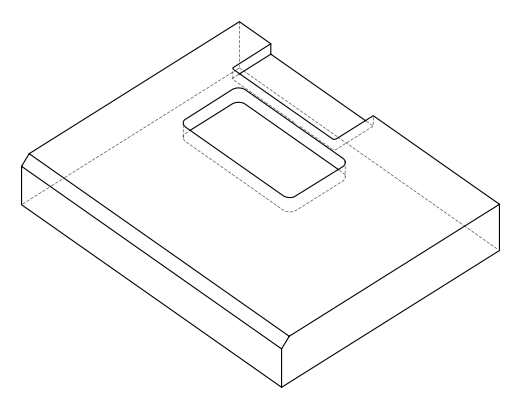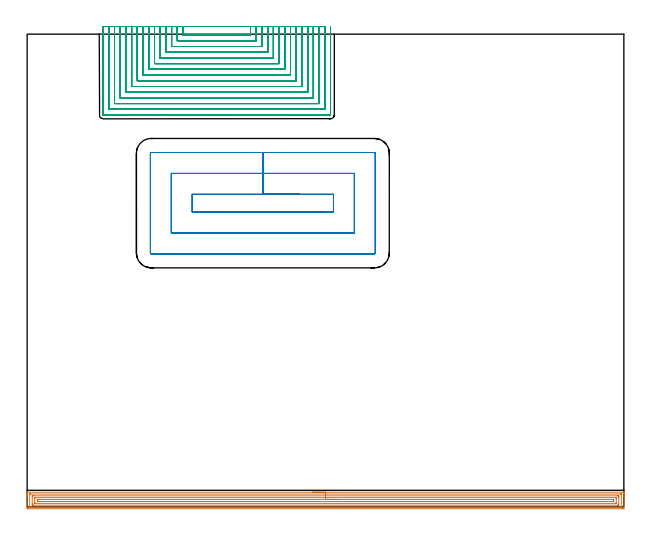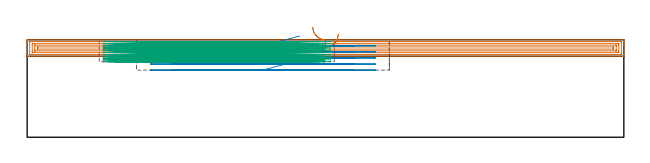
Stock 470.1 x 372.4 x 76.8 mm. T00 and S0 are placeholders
(PLAN: 3 operations, 2 tool changes, 181.2 min)
(1 AREA_MILL | FG_CHAMFER_SURFACE | UGT0205_001 | 19.06 min | 39716 mm3)
(2 MILL_RECTANGULAR_POCKET | POCKET_RECTANGULAR_STRAIGHT | UGT0201_105 | Follow Part, ap 5.5, ae 75% | 12.42 min | 482409 mm3)
(3 MILL_SLOT | SLOT_PARTIAL_RECTANGULAR | UGT0201_014 | Follow Part, ap 1.5, ae 75% | 149.71 min | 213651 mm3)
(TOOL UGT0205_001 | Chamfer Mill 20 x 3 x 45 deg. | D20 FL50 Z2)
(TOOL UGT0201_105 | End Mill 22 mm | D22 FL25 Z2)
(TOOL UGT0201_014 | End mill 6 mm | D6 FL24 Z4)
(OP 1 AREA_MILL)
G17 G21 G94 G90
T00 M6
G54
G17 G0 G90 X225.05 Y11.5 S1061 M3
G43 Z86.8 H0
G94 G1 X225.088 Z85.928 F250.
X225.202 Z85.063
X225.391 Z84.212
X225.653 Z83.38
X225.987 Z82.574
X226.39 Z81.8
X226.858 Z81.064
X227.39 Z80.372
X227.979 Z79.729
X228.622 Z79.139
X229.314 Z78.608
X230.05 Z78.14
X230.824 Z77.737
X231.63 Z77.403
X232.462 Z77.141
X233.314 Z76.952
X234.178 Z76.838
X235.05 Z76.8
X469.932
X470.088 Y11.505 Z76.795
X470.098 Y11.503 Z76.793
X470.1 Y11.49 Z76.78
Y11.361 Z76.653
Y11.222 Z76.521
Y10.912 Z76.212
Y10.254 Z75.549
Y9.049 Z74.346
Y8.503 Z73.797
Y-1.13 Z64.168
X470.097 Y-1.406 Z63.891
X470.09 Y-1.492 Z63.805
X470.002 Y-1.499 Z63.799
X469.486 Y-1.5 Z63.8
X0.614
X0.094 Y-1.495 Z63.803
X0.01 Y-1.492 Z63.806
X0. Y-1.403 Z63.894
Y8.503 Z73.797
Y9.049 Z74.346
Y9.378 Z74.674
Y9.925 Z75.221
Y10.254 Z75.549
Y10.912 Z76.212
Y11.222 Z76.521
X0.003 Y11.363 Z76.655
X0.01 Y11.498 Z76.789
X0.168 Y11.5 Z76.8
X235.05
Y10.086 Z75.386
X467.699 Y10.085 Z75.385
X467.873 Y10.084 Z75.384
X468.049 Y10.08 Z75.38
X468.086 Y10.079 Z75.379
X468.091 Y10.056 Z75.356
X468.095 Y10.026 Z75.326
X468.099 Y9.862 Z75.162
X468.1 Y0.229 Z65.529
X468.098 Y0.098 Z65.398
X468.094 Y-0.006 Z65.294
X468.09 Y-0.071 Z65.229
X468.058 Y-0.079 Z65.221
X467.699 Y-0.084 Z65.216
X467.527 Y-0.085 Z65.215
X2.401
X2.228 Y-0.084 Z65.216
X2.051 Y-0.08 Z65.22
X2.014 Y-0.079 Z65.221
X2.009 Y-0.056 Z65.244
X2.005 Y-0.026 Z65.274
X2.001 Y0.138 Z65.438
X2. Y9.771 Z75.071
X2.002 Y9.902 Z75.202
X2.006 Y10.006 Z75.306
X2.01 Y10.071 Z75.371
X2.042 Y10.079 Z75.379
X2.401 Y10.084 Z75.384
X2.573 Y10.085 Z75.385
X235.05 Y10.086 Z75.386
Y8.672 Z73.972
X465.02 Y8.671 Z73.971
X465.743 Y8.67 Z73.97
X465.913 Y8.668 Z73.968
X466.076 Y8.665 Z73.965
X466.09 Y8.503 Z73.803
X466.097 Y8.323 Z73.623
X466.1 Y7.627 Z72.927
Y7.444 Z72.744
X466.099 Y2.191 Z67.491
X466.09 Y1.497 Z66.797
X466.078 Y1.335 Z66.635
X465.02 Y1.329 Z66.629
X5.08
X4.357 Y1.33 Z66.63
X4.187 Y1.332 Z66.632
X4.024 Y1.335 Z66.635
X4.01 Y1.497 Z66.797
X4.003 Y1.677 Z66.977
X4. Y2.373 Z67.673
Y2.556 Z67.856
X4.001 Y7.809 Z73.109
X4.01 Y8.503 Z73.803
X4.022 Y8.665 Z73.965
X5.08 Y8.671 Z73.971
X235.05 Y8.672 Z73.972
Y7.257 Z72.557
X463.611
X463.962 Y7.256 Z72.556
X464.022 Y7.254 Z72.554
X464.078 Y7.251 Z72.551
X464.09 Y7.172 Z72.472
X464.1 Y6.778 Z72.078
Y6.751 Z72.051
Y3.249 Z68.549
X464.097 Y2.824 Z68.124
X464.094 Y2.772 Z68.072
X464.09 Y2.751 Z68.051
X464.059 Y2.749 Z68.049
X463.922 Y2.745 Z68.045
X463.75 Y2.743 Z68.043
X6.489
X6.138 Y2.744 Z68.044
X6.078 Y2.746 Z68.046
X6.022 Y2.749 Z68.049
X6.01 Y2.828 Z68.128
X6. Y3.222 Z68.522
Y3.249 Z68.549
Y6.751 Z72.051
X6.003 Y7.176 Z72.476
X6.006 Y7.228 Z72.528
X6.01 Y7.249 Z72.549
X6.041 Y7.251 Z72.551
X6.178 Y7.255 Z72.555
X6.35 Y7.257 Z72.557
X235.05
Y5.843 Z71.143
X461.481
X461.884 Y5.839 Z71.139
X462.077 Y5.836 Z71.136
X462.09 Y5.728 Z71.028
X462.098 Y5.238 Z70.538
Y5. Z70.3
X462.093 Y4.368 Z69.668
X462.083 Y4.164 Z69.464
X461.415 Y4.157 Z69.457
X8.619
X8.216 Y4.161 Z69.461
X8.023 Y4.164 Z69.464
X8.01 Y4.272 Z69.572
X8.002 Y4.762 Z70.062
Y5. Z70.3
X8.007 Y5.632 Z70.932
X8.017 Y5.836 Z71.136
X8.685 Y5.843 Z71.143
X235.05
X235.922 Z71.181
X236.786 Z71.295
X237.638 Z71.484
X238.47 Z71.746
X239.276 Z72.08
X240.05 Z72.483
X240.786 Z72.952
X241.478 Z73.483
X242.121 Z74.072
X242.71 Z74.715
X243.242 Z75.407
X243.71 Z76.143
X244.113 Z76.917
X244.447 Z77.723
X244.709 Z78.555
X244.898 Z79.407
X245.012 Z80.272
X245.05 Z81.143
G0 Z86.8
M5
M2
(OP 2 MILL_RECTANGULAR_POCKET)
G17 G21 G94 G90
T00 M6
G54
G17 G0 G90 X214.735 Y246.2 S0 M3
G43 Z86.8 H0
Z79.8
G94 G1 X185.7 Z72.02 F250.
X130.1 F500.
Y232.3
X241.3
Y246.2
X185.7
Y262.7
X113.6
Y215.8
X257.8
Y262.7
X185.7
Y279.2
X97.8
G3 X97.1 Y278.5 R0.7
G1 Y200.
G3 X97.8 Y199.3 R0.7
G1 X273.6
G3 X274.3 Y200. R0.7
G1 Y278.5
G3 X273.6 Y279.2 R0.7
G1 X185.7
X184.7
G0 X214.735 Y246.2 Z75.02
G1 X185.7 Z67.24 F250.
X130.1 F500.
Y232.3
X241.3
Y246.2
X185.7
Y262.7
X113.6
Y215.8
X257.8
Y262.7
X185.7
Y279.2
X97.8
G3 X97.1 Y278.5 R0.7
G1 Y200.
G3 X97.8 Y199.3 R0.7
G1 X273.6
G3 X274.3 Y200. R0.7
G1 Y278.5
G3 X273.6 Y279.2 R0.7
G1 X185.7
X184.7
G0 X214.735 Y246.2 Z70.24
G1 X185.7 Z62.46 F250.
X130.1 F500.
Y232.3
X241.3
Y246.2
X185.7
Y262.7
X113.6
Y215.8
X257.8
Y262.7
X185.7
Y279.2
X97.8
G3 X97.1 Y278.5 R0.7
G1 Y200.
G3 X97.8 Y199.3 R0.7
G1 X273.6
G3 X274.3 Y200. R0.7
G1 Y278.5
G3 X273.6 Y279.2 R0.7
G1 X185.7
X184.7
G0 X214.735 Y246.2 Z65.46
G1 X185.7 Z57.68 F250.
X130.1 F500.
Y232.3
X241.3
Y246.2
X185.7
Y262.7
X113.6
Y215.8
X257.8
Y262.7
X185.7
Y279.2
X97.8
G3 X97.1 Y278.5 R0.7
G1 Y200.
G3 X97.8 Y199.3 R0.7
G1 X273.6
G3 X274.3 Y200. R0.7
G1 Y278.5
G3 X273.6 Y279.2 R0.7
G1 X185.7
X184.7
G0 X214.735 Y246.2 Z60.68
G1 X185.7 Z52.9 F250.
X130.1 F500.
Y232.3
X241.3
Y246.2
X185.7
Y262.7
X113.6
Y215.8
X257.8
Y262.7
X185.7
Y279.2
X97.8
G3 X97.1 Y278.5 R0.7
G1 Y200.
G3 X97.8 Y199.3 R0.7
G1 X273.6
G3 X274.3 Y200. R0.7
G1 Y278.5
G3 X273.6 Y279.2 R0.7
G1 X185.7
X184.7
G0 Z86.8
M5
M2
(OP 3 MILL_SLOT)
G17 G21 G94 G90
T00 M6
G54
G17 G0 G90 X122.8 Y378.4 S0 M3
G43 Z86.8 H0
Z75.358
G94 G1 Y375.4 F250.
Y371.7 F500.
X176.
Y375.4
Y378.4 F250.
X118.3
Y375.4
Y367.2 F500.
X180.5
Y375.4
Y378.4 F250.
X113.8
Y375.4
Y362.7 F500.
X185.
Y375.4
Y378.4 F250.
X109.3
Y375.4
Y358.2 F500.
X189.5
Y375.4
Y378.4 F250.
X104.8
Y375.4
Y353.7 F500.
X194.
Y375.4
Y378.4 F250.
X100.3
Y375.4
Y349.2 F500.
X198.5
Y375.4
Y378.4 F250.
X95.8
Y375.4
Y344.7 F500.
X203.
Y375.4
Y378.4 F250.
X91.3
Y375.4
Y340.2 F500.
X207.5
Y375.4
Y378.4 F250.
X86.8
Y375.4
Y335.7 F500.
X212.
Y375.4
Y378.4 F250.
X82.3
Y375.4
Y331.2 F500.
X216.5
Y375.4
Y378.4 F250.
X77.8
Y375.4
Y326.7 F500.
X221.
Y375.4
Y378.4 F250.
X73.3
Y375.4
Y322.2 F500.
X225.5
Y375.4
Y378.4 F250.
X68.8
Y375.4
Y317.7 F500.
X230.
Y375.4
Y378.4 F250.
X64.3
Y375.4
Y313.2 F500.
X234.5
Y375.4
Y378.4 F250.
X59.8
Y375.4
Y308.9 F500.
G3 X60. Y308.7 R0.2
G1 X238.8
G3 X239. Y308.9 R0.2
G1 Y375.4
Y378.4 F250.
G0 X122.8 Z73.917
G1 Y375.4
Y371.7 F500.
X176.
Y375.4
Y378.4 F250.
X118.3
Y375.4
Y367.2 F500.
X180.5
Y375.4
Y378.4 F250.
X113.8
Y375.4
Y362.7 F500.
X185.
Y375.4
Y378.4 F250.
X109.3
Y375.4
Y358.2 F500.
X189.5
Y375.4
Y378.4 F250.
X104.8
Y375.4
Y353.7 F500.
X194.
Y375.4
Y378.4 F250.
X100.3
Y375.4
Y349.2 F500.
X198.5
Y375.4
Y378.4 F250.
X95.8
Y375.4
Y344.7 F500.
X203.
Y375.4
Y378.4 F250.
X91.3
Y375.4
Y340.2 F500.
X207.5
Y375.4
Y378.4 F250.
X86.8
Y375.4
Y335.7 F500.
X212.
Y375.4
Y378.4 F250.
X82.3
Y375.4
Y331.2 F500.
X216.5
Y375.4
Y378.4 F250.
X77.8
Y375.4
Y326.7 F500.
X221.
Y375.4
Y378.4 F250.
X73.3
Y375.4
Y322.2 F500.
X225.5
Y375.4
Y378.4 F250.
X68.8
Y375.4
Y317.7 F500.
X230.
Y375.4
Y378.4 F250.
X64.3
Y375.4
Y313.2 F500.
X234.5
Y375.4
Y378.4 F250.
X59.8
Y375.4
Y308.9 F500.
G3 X60. Y308.7 R0.2
G1 X238.8
G3 X239. Y308.9 R0.2
G1 Y375.4
Y378.4 F250.
G0 X122.8 Z72.475
G1 Y375.4
Y371.7 F500.
X176.
Y375.4
Y378.4 F250.
X118.3
Y375.4
Y367.2 F500.
X180.5
Y375.4
Y378.4 F250.
X113.8
Y375.4
Y362.7 F500.
X185.
Y375.4
Y378.4 F250.
X109.3
Y375.4
Y358.2 F500.
X189.5
Y375.4
Y378.4 F250.
X104.8
Y375.4
Y353.7 F500.
X194.
Y375.4
Y378.4 F250.
X100.3
Y375.4
Y349.2 F500.
X198.5
Y375.4
Y378.4 F250.
X95.8
Y375.4
Y344.7 F500.
X203.
Y375.4
Y378.4 F250.
X91.3
Y375.4
Y340.2 F500.
X207.5
Y375.4
Y378.4 F250.
X86.8
Y375.4
Y335.7 F500.
X212.
Y375.4
Y378.4 F250.
X82.3
Y375.4
Y331.2 F500.
X216.5
Y375.4
Y378.4 F250.
X77.8
Y375.4
Y326.7 F500.
X221.
Y375.4
Y378.4 F250.
X73.3
Y375.4
Y322.2 F500.
X225.5
Y375.4
Y378.4 F250.
X68.8
Y375.4
Y317.7 F500.
X230.
Y375.4
Y378.4 F250.
X64.3
Y375.4
Y313.2 F500.
X234.5
Y375.4
Y378.4 F250.
X59.8
Y375.4
Y308.9 F500.
G3 X60. Y308.7 R0.2
G1 X238.8
G3 X239. Y308.9 R0.2
G1 Y375.4
Y378.4 F250.
G0 X122.8 Z71.033
G1 Y375.4
Y371.7 F500.
X176.
Y375.4
Y378.4 F250.
X118.3
Y375.4
Y367.2 F500.
X180.5
Y375.4
Y378.4 F250.
X113.8
Y375.4
Y362.7 F500.
X185.
Y375.4
Y378.4 F250.
X109.3
Y375.4
Y358.2 F500.
X189.5
Y375.4
Y378.4 F250.
X104.8
Y375.4
Y353.7 F500.
X194.
Y375.4
Y378.4 F250.
X100.3
Y375.4
Y349.2 F500.
X198.5
Y375.4
Y378.4 F250.
X95.8
Y375.4
Y344.7 F500.
X203.
Y375.4
Y378.4 F250.
X91.3
Y375.4
Y340.2 F500.
X207.5
Y375.4
Y378.4 F250.
X86.8
Y375.4
Y335.7 F500.
X212.
Y375.4
Y378.4 F250.
X82.3
Y375.4
Y331.2 F500.
X216.5
Y375.4
Y378.4 F250.
X77.8
Y375.4
Y326.7 F500.
X221.
Y375.4
Y378.4 F250.
X73.3
Y375.4
Y322.2 F500.
X225.5
Y375.4
Y378.4 F250.
X68.8
Y375.4
Y317.7 F500.
X230.
Y375.4
Y378.4 F250.
X64.3
Y375.4
Y313.2 F500.
X234.5
Y375.4
Y378.4 F250.
X59.8
Y375.4
Y308.9 F500.
G3 X60. Y308.7 R0.2
G1 X238.8
G3 X239. Y308.9 R0.2
G1 Y375.4
Y378.4 F250.
G0 X122.8 Z69.592
G1 Y375.4
Y371.7 F500.
X176.
Y375.4
Y378.4 F250.
X118.3
Y375.4
Y367.2 F500.
X180.5
Y375.4
Y378.4 F250.
X113.8
Y375.4
Y362.7 F500.
X185.
Y375.4
Y378.4 F250.
X109.3
Y375.4
Y358.2 F500.
X189.5
Y375.4
Y378.4 F250.
X104.8
Y375.4
Y353.7 F500.
X194.
Y375.4
Y378.4 F250.
X100.3
Y375.4
Y349.2 F500.
X198.5
Y375.4
Y378.4 F250.
X95.8
Y375.4
Y344.7 F500.
X203.
Y375.4
Y378.4 F250.
X91.3
Y375.4
Y340.2 F500.
X207.5
Y375.4
Y378.4 F250.
X86.8
Y375.4
Y335.7 F500.
X212.
Y375.4
Y378.4 F250.
X82.3
Y375.4
Y331.2 F500.
X216.5
Y375.4
Y378.4 F250.
X77.8
Y375.4
Y326.7 F500.
X221.
Y375.4
Y378.4 F250.
X73.3
Y375.4
Y322.2 F500.
X225.5
Y375.4
Y378.4 F250.
X68.8
Y375.4
Y317.7 F500.
X230.
Y375.4
Y378.4 F250.
X64.3
Y375.4
Y313.2 F500.
X234.5
Y375.4
Y378.4 F250.
X59.8
Y375.4
Y308.9 F500.
G3 X60. Y308.7 R0.2
G1 X238.8
G3 X239. Y308.9 R0.2
G1 Y375.4
Y378.4 F250.
G0 X122.8 Z68.15
G1 Y375.4
Y371.7 F500.
X176.
Y375.4
Y378.4 F250.
X118.3
Y375.4
Y367.2 F500.
X180.5
Y375.4
Y378.4 F250.
X113.8
Y375.4
Y362.7 F500.
X185.
Y375.4
Y378.4 F250.
X109.3
Y375.4
Y358.2 F500.
X189.5
Y375.4
Y378.4 F250.
X104.8
Y375.4
Y353.7 F500.
X194.
Y375.4
Y378.4 F250.
X100.3
Y375.4
Y349.2 F500.
X198.5
Y375.4
Y378.4 F250.
X95.8
Y375.4
Y344.7 F500.
X203.
Y375.4
Y378.4 F250.
X91.3
Y375.4
Y340.2 F500.
X207.5
Y375.4
Y378.4 F250.
X86.8
Y375.4
Y335.7 F500.
X212.
Y375.4
Y378.4 F250.
X82.3
Y375.4
Y331.2 F500.
X216.5
Y375.4
Y378.4 F250.
X77.8
Y375.4
Y326.7 F500.
X221.
Y375.4
Y378.4 F250.
X73.3
Y375.4
Y322.2 F500.
X225.5
Y375.4
Y378.4 F250.
X68.8
Y375.4
Y317.7 F500.
X230.
Y375.4
Y378.4 F250.
X64.3
Y375.4
Y313.2 F500.
X234.5
Y375.4
Y378.4 F250.
X59.8
Y375.4
Y308.9 F500.
G3 X60. Y308.7 R0.2
G1 X238.8
G3 X239. Y308.9 R0.2
G1 Y375.4
Y378.4 F250.
G0 X122.8 Z66.708
G1 Y375.4
Y371.7 F500.
X176.
Y375.4
Y378.4 F250.
X118.3
Y375.4
Y367.2 F500.
X180.5
Y375.4
Y378.4 F250.
X113.8
Y375.4
Y362.7 F500.
X185.
Y375.4
Y378.4 F250.
X109.3
Y375.4
Y358.2 F500.
X189.5
Y375.4
Y378.4 F250.
X104.8
Y375.4
Y353.7 F500.
X194.
Y375.4
Y378.4 F250.
X100.3
Y375.4
Y349.2 F500.
X198.5
Y375.4
Y378.4 F250.
X95.8
Y375.4
Y344.7 F500.
X203.
Y375.4
Y378.4 F250.
X91.3
Y375.4
Y340.2 F500.
X207.5
Y375.4
Y378.4 F250.
X86.8
Y375.4
Y335.7 F500.
X212.
Y375.4
Y378.4 F250.
X82.3
Y375.4
Y331.2 F500.
X216.5
Y375.4
Y378.4 F250.
X77.8
Y375.4
Y326.7 F500.
X221.
Y375.4
Y378.4 F250.
X73.3
Y375.4
Y322.2 F500.
X225.5
Y375.4
Y378.4 F250.
X68.8
Y375.4
Y317.7 F500.
X230.
Y375.4
Y378.4 F250.
X64.3
Y375.4
Y313.2 F500.
X234.5
Y375.4
Y378.4 F250.
X59.8
Y375.4
Y308.9 F500.
G3 X60. Y308.7 R0.2
G1 X238.8
G3 X239. Y308.9 R0.2
G1 Y375.4
Y378.4 F250.
G0 X122.8 Z65.267
G1 Y375.4
Y371.7 F500.
X176.
Y375.4
Y378.4 F250.
X118.3
Y375.4
Y367.2 F500.
X180.5
Y375.4
Y378.4 F250.
X113.8
Y375.4
Y362.7 F500.
X185.
Y375.4
Y378.4 F250.
X109.3
Y375.4
Y358.2 F500.
X189.5
Y375.4
Y378.4 F250.
X104.8
Y375.4
Y353.7 F500.
X194.
Y375.4
Y378.4 F250.
X100.3
Y375.4
Y349.2 F500.
X198.5
Y375.4
Y378.4 F250.
X95.8
Y375.4
Y344.7 F500.
X203.
Y375.4
Y378.4 F250.
X91.3
Y375.4
Y340.2 F500.
X207.5
Y375.4
Y378.4 F250.
X86.8
Y375.4
Y335.7 F500.
X212.
Y375.4
Y378.4 F250.
X82.3
Y375.4
Y331.2 F500.
X216.5
Y375.4
Y378.4 F250.
X77.8
Y375.4
Y326.7 F500.
X221.
Y375.4
Y378.4 F250.
X73.3
Y375.4
Y322.2 F500.
X225.5
Y375.4
Y378.4 F250.
X68.8
Y375.4
Y317.7 F500.
X230.
Y375.4
Y378.4 F250.
X64.3
Y375.4
Y313.2 F500.
X234.5
Y375.4
Y378.4 F250.
X59.8
Y375.4
Y308.9 F500.
G3 X60. Y308.7 R0.2
G1 X238.8
G3 X239. Y308.9 R0.2
G1 Y375.4
Y378.4 F250.
G0 X122.8 Z63.825
G1 Y375.4
Y371.7 F500.
X176.
Y375.4
Y378.4 F250.
X118.3
Y375.4
Y367.2 F500.
X180.5
Y375.4
Y378.4 F250.
X113.8
Y375.4
Y362.7 F500.
X185.
Y375.4
Y378.4 F250.
X109.3
Y375.4
Y358.2 F500.
X189.5
Y375.4
Y378.4 F250.
X104.8
Y375.4
Y353.7 F500.
X194.
Y375.4
Y378.4 F250.
X100.3
Y375.4
Y349.2 F500.
X198.5
Y375.4
Y378.4 F250.
X95.8
Y375.4
Y344.7 F500.
X203.
Y375.4
Y378.4 F250.
X91.3
Y375.4
Y340.2 F500.
X207.5
Y375.4
Y378.4 F250.
X86.8
Y375.4
Y335.7 F500.
X212.
Y375.4
Y378.4 F250.
X82.3
Y375.4
Y331.2 F500.
X216.5
Y375.4
Y378.4 F250.
X77.8
Y375.4
Y326.7 F500.
X221.
Y375.4
Y378.4 F250.
X73.3
Y375.4
Y322.2 F500.
X225.5
Y375.4
Y378.4 F250.
X68.8
Y375.4
Y317.7 F500.
X230.
Y375.4
Y378.4 F250.
X64.3
Y375.4
Y313.2 F500.
X234.5
Y375.4
Y378.4 F250.
X59.8
Y375.4
Y308.9 F500.
G3 X60. Y308.7 R0.2
G1 X238.8
G3 X239. Y308.9 R0.2
G1 Y375.4
Y378.4 F250.
G0 X122.8 Z62.383
G1 Y375.4
Y371.7 F500.
X176.
Y375.4
Y378.4 F250.
X118.3
Y375.4
Y367.2 F500.
X180.5
Y375.4
Y378.4 F250.
X113.8
Y375.4
Y362.7 F500.
X185.
Y375.4
Y378.4 F250.
X109.3
Y375.4
Y358.2 F500.
X189.5
Y375.4
Y378.4 F250.
X104.8
Y375.4
Y353.7 F500.
X194.
Y375.4
Y378.4 F250.
X100.3
Y375.4
Y349.2 F500.
X198.5
Y375.4
Y378.4 F250.
X95.8
Y375.4
Y344.7 F500.
X203.
Y375.4
Y378.4 F250.
X91.3
Y375.4
Y340.2 F500.
X207.5
Y375.4
Y378.4 F250.
X86.8
Y375.4
Y335.7 F500.
X212.
Y375.4
Y378.4 F250.
X82.3
Y375.4
Y331.2 F500.
X216.5
Y375.4
Y378.4 F250.
X77.8
Y375.4
Y326.7 F500.
X221.
Y375.4
Y378.4 F250.
X73.3
Y375.4
Y322.2 F500.
X225.5
Y375.4
Y378.4 F250.
X68.8
Y375.4
Y317.7 F500.
X230.
Y375.4
Y378.4 F250.
X64.3
Y375.4
Y313.2 F500.
X234.5
Y375.4
Y378.4 F250.
X59.8
Y375.4
Y308.9 F500.
G3 X60. Y308.7 R0.2
G1 X238.8
G3 X239. Y308.9 R0.2
G1 Y375.4
Y378.4 F250.
G0 X122.8 Z60.942
G1 Y375.4
Y371.7 F500.
X176.
Y375.4
Y378.4 F250.
X118.3
Y375.4
Y367.2 F500.
X180.5
Y375.4
Y378.4 F250.
X113.8
Y375.4
Y362.7 F500.
X185.
Y375.4
Y378.4 F250.
X109.3
Y375.4
Y358.2 F500.
X189.5
Y375.4
Y378.4 F250.
X104.8
Y375.4
Y353.7 F500.
X194.
Y375.4
Y378.4 F250.
X100.3
Y375.4
Y349.2 F500.
X198.5
Y375.4
Y378.4 F250.
X95.8
Y375.4
Y344.7 F500.
X203.
Y375.4
Y378.4 F250.
X91.3
Y375.4
Y340.2 F500.
X207.5
Y375.4
Y378.4 F250.
X86.8
Y375.4
Y335.7 F500.
X212.
Y375.4
Y378.4 F250.
X82.3
Y375.4
Y331.2 F500.
X216.5
Y375.4
Y378.4 F250.
X77.8
Y375.4
Y326.7 F500.
X221.
Y375.4
Y378.4 F250.
X73.3
Y375.4
Y322.2 F500.
X225.5
Y375.4
Y378.4 F250.
X68.8
Y375.4
Y317.7 F500.
X230.
Y375.4
Y378.4 F250.
X64.3
Y375.4
Y313.2 F500.
X234.5
Y375.4
Y378.4 F250.
X59.8
Y375.4
Y308.9 F500.
G3 X60. Y308.7 R0.2
G1 X238.8
G3 X239. Y308.9 R0.2
G1 Y375.4
Y378.4 F250.
G0 X122.8 Z59.5
G1 Y375.4
Y371.7 F500.
X176.
Y375.4
Y378.4 F250.
X118.3
Y375.4
Y367.2 F500.
X180.5
Y375.4
Y378.4 F250.
X113.8
Y375.4
Y362.7 F500.
X185.
Y375.4
Y378.4 F250.
X109.3
Y375.4
Y358.2 F500.
X189.5
Y375.4
Y378.4 F250.
X104.8
Y375.4
Y353.7 F500.
X194.
Y375.4
Y378.4 F250.
X100.3
Y375.4
Y349.2 F500.
X198.5
Y375.4
Y378.4 F250.
X95.8
Y375.4
Y344.7 F500.
X203.
Y375.4
Y378.4 F250.
X91.3
Y375.4
Y340.2 F500.
X207.5
Y375.4
Y378.4 F250.
X86.8
Y375.4
Y335.7 F500.
X212.
Y375.4
Y378.4 F250.
X82.3
Y375.4
Y331.2 F500.
X216.5
Y375.4
Y378.4 F250.
X77.8
Y375.4
Y326.7 F500.
X221.
Y375.4
Y378.4 F250.
X73.3
Y375.4
Y322.2 F500.
X225.5
Y375.4
Y378.4 F250.
X68.8
Y375.4
Y317.7 F500.
X230.
Y375.4
Y378.4 F250.
X64.3
Y375.4
Y313.2 F500.
X234.5
Y375.4
Y378.4 F250.
X59.8
Y375.4
Y308.9 F500.
G3 X60. Y308.7 R0.2
G1 X238.8
G3 X239. Y308.9 R0.2
G1 Y375.4
Y378.4 F250.
G0 Z86.8
M5
M2
